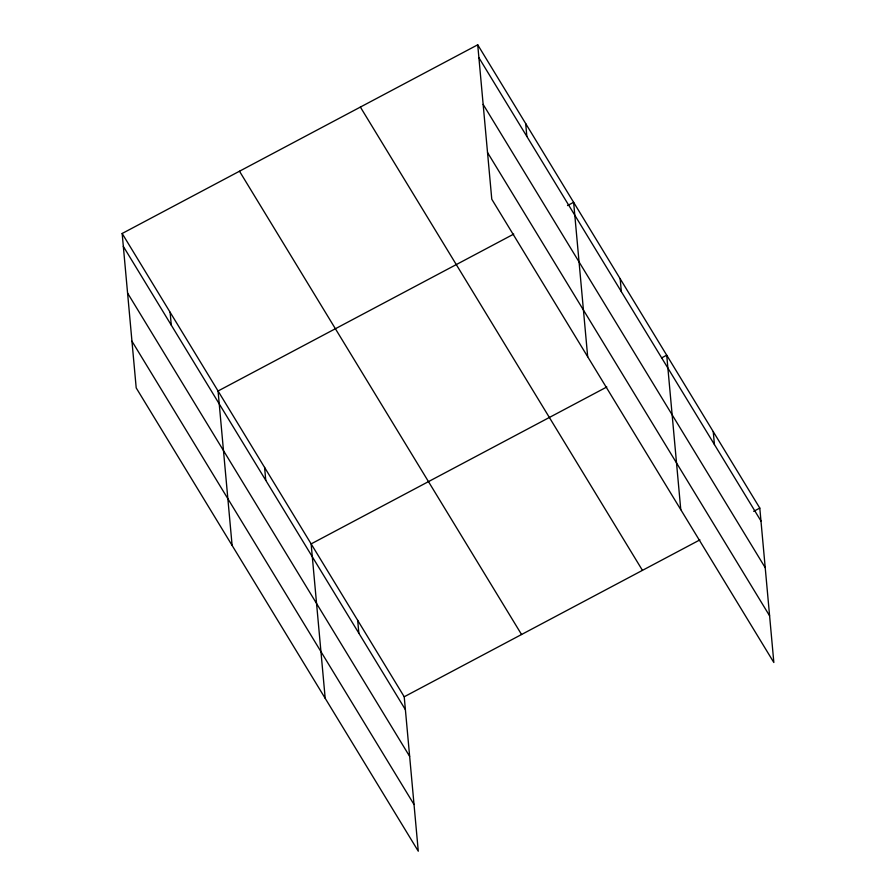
<?xml version="1.0" encoding="UTF-8"?>
<svg xmlns="http://www.w3.org/2000/svg" width="896" height="896" viewBox="0 0 896 896"><rect width="100%" height="100%" fill="white"/><g stroke="black" fill="none" stroke-linecap="round" stroke-linejoin="round"><path stroke-width="1.34" d="M122.158 233.486L404.219 696.774L418.275 851.2L136.203 387.912L122.158 233.486L477.725 44.8L759.797 508.088L773.842 662.514L491.781 199.226L477.725 44.8M513.733 234.102L218.053 391.003L232.109 545.429M567.515 205.565L573.63 202.317L587.686 356.742M606.816 386.982L311.136 543.894L325.192 698.309M661.819 357.795L666.714 355.208L680.77 509.622M404.219 696.774L699.899 539.874M753.682 511.336L759.797 508.088M478.901 57.691L760.962 520.979M483.146 104.395L765.218 567.683M487.525 152.522L769.597 615.81M360.382 107.072L642.454 570.36M239.49 171.226L521.562 634.514M123.323 246.378L405.395 709.666M127.579 293.082L409.64 756.37M131.958 341.208L414.019 804.496M713.25 431.648L714.426 444.539M620.166 278.757L621.342 291.648M525.683 123.558L526.848 136.45M357.683 620.334L358.848 633.226M264.6 467.443L265.765 480.334M170.106 312.245L171.282 325.136"/></g></svg>
